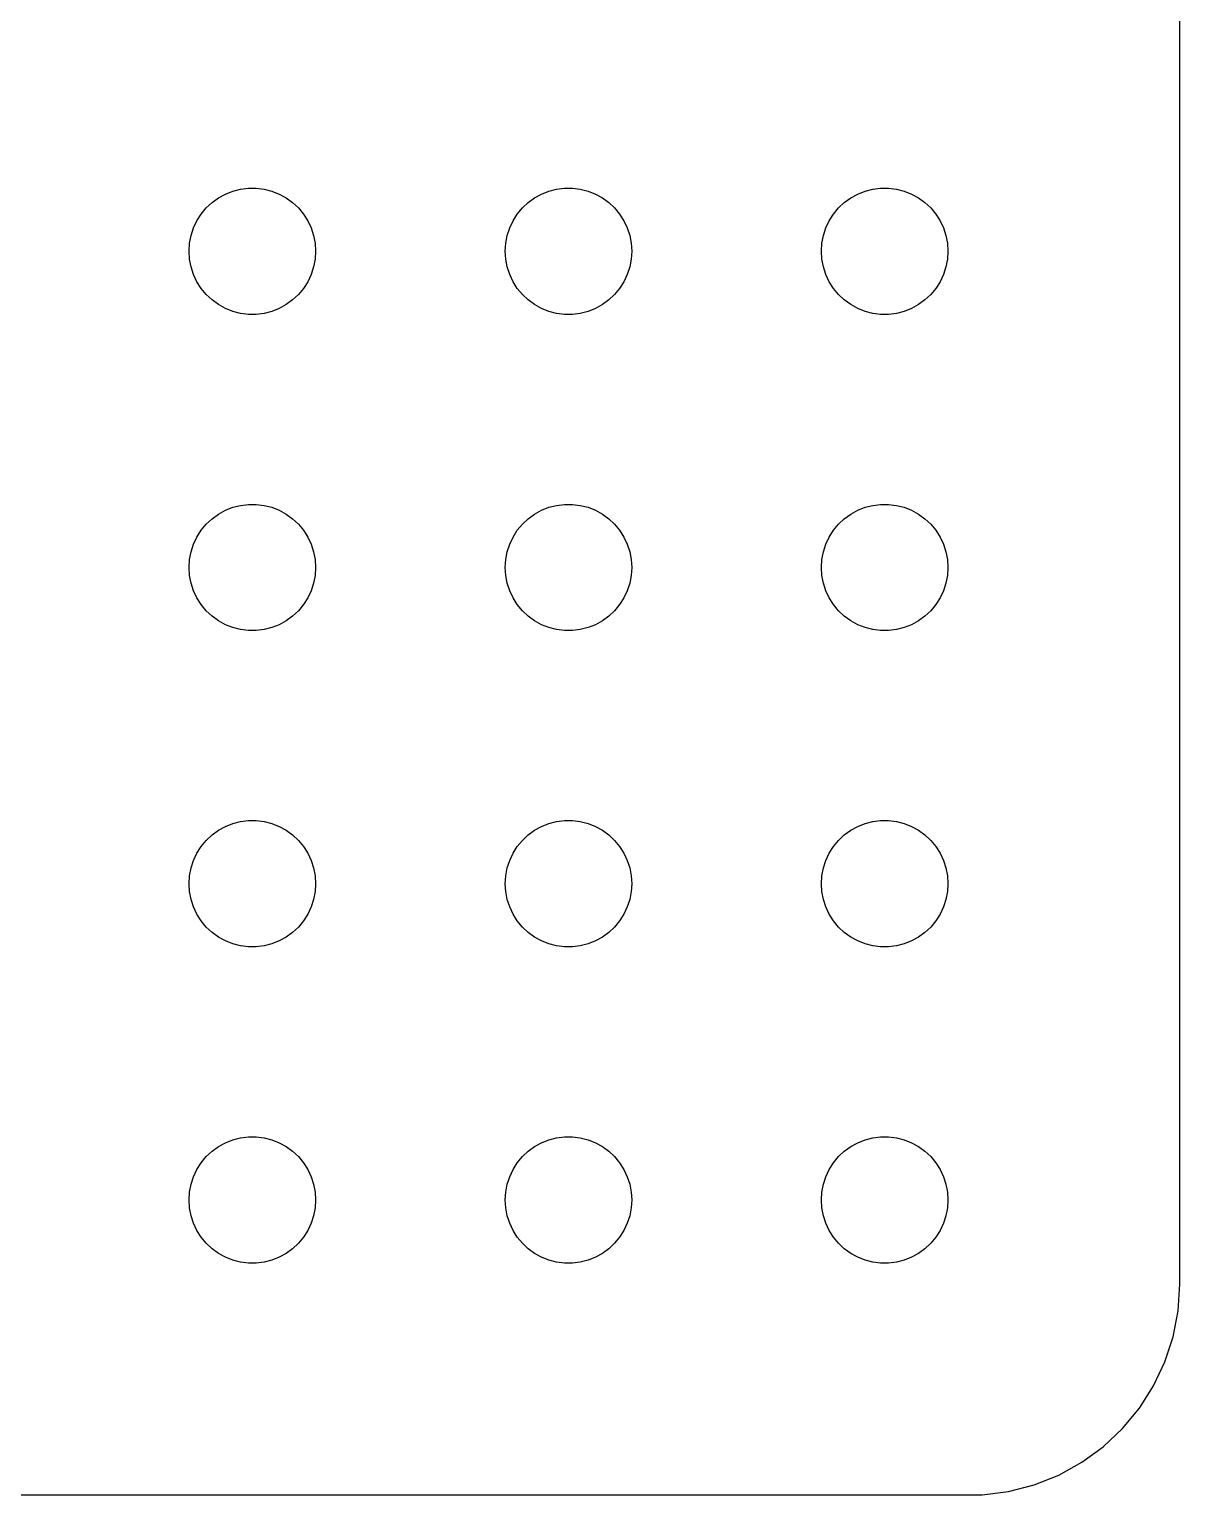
# Model space of a CAD drawing. Header units: metres. Extents: x -104 to 104, y -37 to 37.
# Drawn here: x 77.21 to 104.5, y -36.99 to -2.24 of the extents above; entities that cross this region are included whole.
import ezdxf

# ---------------------------------------------------------------- set-up
doc = ezdxf.new("R2010")
doc.units = ezdxf.units.M

msp = doc.modelspace()

# ---------------------------------------------------------------- linework, layer by layer
for p, q in [((104.5, -32), (104.5, 32)), ((81.5439, -6.34422), (81.6963, -6.23351)), ((81.6963, -6.23351), (81.8613, -6.14275)), ((81.8613, -6.14275), (82.0365, -6.07341)), ((82.0365, -6.07341), (82.2189, -6.02657)), ((82.2189, -6.02657), (82.4058, -6.00294)), ((82.4058, -6.00294), (82.5942, -6.00294)), ((82.5942, -6.00294), (82.7811, -6.02657)), ((82.7811, -6.02657), (82.9635, -6.07341)), ((82.9635, -6.07341), (83.1387, -6.14275)), ((83.1387, -6.14275), (83.3037, -6.23351)), ((83.3037, -6.23351), (83.4561, -6.34422)), ((89.0439, -6.34422), (89.1963, -6.23351)), ((89.1963, -6.23351), (89.3613, -6.14275)), ((89.3613, -6.14275), (89.5365, -6.07341)), ((89.5365, -6.07341), (89.7189, -6.02657)), ((89.7189, -6.02657), (89.9058, -6.00294)), ((89.9058, -6.00294), (90.0942, -6.00294)), ((90.0942, -6.00294), (90.2811, -6.02657)), ((90.2811, -6.02657), (90.4635, -6.07341)), ((90.4635, -6.07341), (90.6387, -6.14275)), ((90.6387, -6.14275), (90.8037, -6.23351)), ((90.8037, -6.23351), (90.9561, -6.34422)), ((96.5439, -6.34422), (96.6963, -6.23351)), ((96.6963, -6.23351), (96.8613, -6.14275)), ((96.8613, -6.14275), (97.0365, -6.07341)), ((97.0365, -6.07341), (97.2189, -6.02657)), ((97.2189, -6.02657), (97.4058, -6.00294)), ((97.4058, -6.00294), (97.5942, -6.00294)), ((97.5942, -6.00294), (97.7811, -6.02657)), ((97.7811, -6.02657), (97.9635, -6.07341)), ((97.9635, -6.07341), (98.1387, -6.14275)), ((98.1387, -6.14275), (98.3037, -6.23351)), ((98.3037, -6.23351), (98.4561, -6.34422)), ((81.2865, -6.61832), (81.4065, -6.47318)), ((81.4065, -6.47318), (81.5439, -6.34422)), ((83.4561, -6.34422), (83.5934, -6.47318)), ((83.5934, -6.47318), (83.7135, -6.61832)), ((88.7865, -6.61832), (88.9065, -6.47318)), ((88.9065, -6.47318), (89.0439, -6.34422)), ((90.9561, -6.34422), (91.0934, -6.47318)), ((91.0934, -6.47318), (91.2135, -6.61832)), ((96.2865, -6.61832), (96.4065, -6.47318)), ((96.4065, -6.47318), (96.5439, -6.34422)), ((98.4561, -6.34422), (98.5934, -6.47318)), ((98.5934, -6.47318), (98.7135, -6.61832)), ((81.0471, -7.12695), (81.1053, -6.9478)), ((81.1053, -6.9478), (81.1855, -6.77736)), ((81.1855, -6.77736), (81.2865, -6.61832)), ((83.7135, -6.61832), (83.8145, -6.77736)), ((83.8145, -6.77736), (83.8947, -6.9478)), ((83.8947, -6.9478), (83.9529, -7.12695)), ((88.5471, -7.12695), (88.6053, -6.9478)), ((88.6053, -6.9478), (88.6855, -6.77736)), ((88.6855, -6.77736), (88.7865, -6.61832)), ((91.2135, -6.61832), (91.3145, -6.77736)), ((91.3145, -6.77736), (91.3947, -6.9478)), ((91.3947, -6.9478), (91.4529, -7.12695)), ((96.0471, -7.12695), (96.1053, -6.9478)), ((96.1053, -6.9478), (96.1855, -6.77736)), ((96.1855, -6.77736), (96.2865, -6.61832)), ((98.7135, -6.61832), (98.8145, -6.77736)), ((98.8145, -6.77736), (98.8947, -6.9478)), ((98.8947, -6.9478), (98.9529, -7.12695)), ((81.0118, -7.312), (81.0471, -7.12695)), ((83.9529, -7.12695), (83.9882, -7.312)), ((88.5118, -7.312), (88.5471, -7.12695)), ((91.4529, -7.12695), (91.4882, -7.312)), ((96.0118, -7.312), (96.0471, -7.12695)), ((98.9529, -7.12695), (98.9882, -7.312)), ((81, -7.5), (81.0118, -7.312)), ((81.0118, -7.68799), (81, -7.5)), ((83.9882, -7.312), (84, -7.5)), ((84, -7.5), (83.9882, -7.68799)), ((88.5, -7.5), (88.5118, -7.312)), ((88.5118, -7.68799), (88.5, -7.5)), ((91.4882, -7.312), (91.5, -7.5)), ((91.5, -7.5), (91.4882, -7.68799)), ((96, -7.5), (96.0118, -7.312)), ((96.0118, -7.68799), (96, -7.5)), ((98.9882, -7.312), (99, -7.5)), ((99, -7.5), (98.9882, -7.68799)), ((81.0471, -7.87303), (81.0118, -7.68799)), ((81.1053, -8.05219), (81.0471, -7.87303)), ((83.9529, -7.87303), (83.8947, -8.05219)), ((83.9882, -7.68799), (83.9529, -7.87303)), ((88.5471, -7.87303), (88.5118, -7.68799)), ((88.6053, -8.05219), (88.5471, -7.87303)), ((91.4529, -7.87303), (91.3947, -8.05219)), ((91.4882, -7.68799), (91.4529, -7.87303)), ((96.0471, -7.87303), (96.0118, -7.68799)), ((96.1053, -8.05219), (96.0471, -7.87303)), ((98.9529, -7.87303), (98.8947, -8.05219)), ((98.9882, -7.68799), (98.9529, -7.87303)), ((81.1855, -8.22263), (81.1053, -8.05219)), ((81.2865, -8.38167), (81.1855, -8.22263)), ((83.8145, -8.22263), (83.7135, -8.38167)), ((83.8947, -8.05219), (83.8145, -8.22263)), ((88.6855, -8.22263), (88.6053, -8.05219)), ((88.7865, -8.38167), (88.6855, -8.22263)), ((91.3145, -8.22263), (91.2135, -8.38167)), ((91.3947, -8.05219), (91.3145, -8.22263)), ((96.1855, -8.22263), (96.1053, -8.05219)), ((96.2865, -8.38167), (96.1855, -8.22263)), ((98.8145, -8.22263), (98.7135, -8.38167)), ((98.8947, -8.05219), (98.8145, -8.22263)), ((81.4065, -8.52681), (81.2865, -8.38167)), ((81.5439, -8.65576), (81.4065, -8.52681)), ((81.6963, -8.76648), (81.5439, -8.65576)), ((83.4561, -8.65576), (83.3037, -8.76648)), ((83.5934, -8.52681), (83.4561, -8.65576)), ((83.7135, -8.38167), (83.5934, -8.52681)), ((88.9065, -8.52681), (88.7865, -8.38167)), ((89.0439, -8.65576), (88.9065, -8.52681)), ((89.1963, -8.76648), (89.0439, -8.65576)), ((90.9561, -8.65576), (90.8037, -8.76648)), ((91.0934, -8.52681), (90.9561, -8.65576)), ((91.2135, -8.38167), (91.0934, -8.52681)), ((96.4065, -8.52681), (96.2865, -8.38167)), ((96.5439, -8.65576), (96.4065, -8.52681)), ((96.6963, -8.76648), (96.5439, -8.65576)), ((98.4561, -8.65576), (98.3037, -8.76648)), ((98.5934, -8.52681), (98.4561, -8.65576)), ((98.7135, -8.38167), (98.5934, -8.52681)), ((81.8613, -8.85724), (81.6963, -8.76648)), ((82.0365, -8.92657), (81.8613, -8.85724)), ((82.2189, -8.97342), (82.0365, -8.92657)), ((82.4058, -8.99704), (82.2189, -8.97342)), ((82.5942, -8.99704), (82.4058, -8.99704)), ((82.7811, -8.97342), (82.5942, -8.99704)), ((82.9635, -8.92657), (82.7811, -8.97342)), ((83.1387, -8.85724), (82.9635, -8.92657)), ((83.3037, -8.76648), (83.1387, -8.85724)), ((89.3613, -8.85724), (89.1963, -8.76648)), ((89.5365, -8.92657), (89.3613, -8.85724)), ((89.7189, -8.97342), (89.5365, -8.92657)), ((89.9058, -8.99704), (89.7189, -8.97342)), ((90.0942, -8.99704), (89.9058, -8.99704)), ((90.2811, -8.97342), (90.0942, -8.99704)), ((90.4635, -8.92657), (90.2811, -8.97342)), ((90.6387, -8.85724), (90.4635, -8.92657)), ((90.8037, -8.76648), (90.6387, -8.85724)), ((96.8613, -8.85724), (96.6963, -8.76648)), ((97.0365, -8.92657), (96.8613, -8.85724)), ((97.2189, -8.97342), (97.0365, -8.92657)), ((97.4058, -8.99704), (97.2189, -8.97342)), ((97.5942, -8.99704), (97.4058, -8.99704)), ((97.7811, -8.97342), (97.5942, -8.99704)), ((97.9635, -8.92657), (97.7811, -8.97342)), ((98.1387, -8.85724), (97.9635, -8.92657)), ((98.3037, -8.76648), (98.1387, -8.85724)), ((82.0365, -13.5734), (82.2189, -13.5266)), ((82.2189, -13.5266), (82.4058, -13.5029)), ((82.4058, -13.5029), (82.5942, -13.5029)), ((82.5942, -13.5029), (82.7811, -13.5266)), ((82.7811, -13.5266), (82.9635, -13.5734)), ((89.5365, -13.5734), (89.7189, -13.5266)), ((89.7189, -13.5266), (89.9058, -13.5029)), ((89.9058, -13.5029), (90.0942, -13.5029)), ((90.0942, -13.5029), (90.2811, -13.5266)), ((90.2811, -13.5266), (90.4635, -13.5734)), ((97.0365, -13.5734), (97.2189, -13.5266)), ((97.2189, -13.5266), (97.4058, -13.5029)), ((97.4058, -13.5029), (97.5942, -13.5029)), ((97.5942, -13.5029), (97.7811, -13.5266)), ((97.7811, -13.5266), (97.9635, -13.5734)), ((81.4065, -13.9732), (81.5439, -13.8442)), ((81.5439, -13.8442), (81.6963, -13.7335)), ((81.6963, -13.7335), (81.8613, -13.6427)), ((81.8613, -13.6427), (82.0365, -13.5734)), ((82.9635, -13.5734), (83.1387, -13.6427)), ((83.1387, -13.6427), (83.3037, -13.7335)), ((83.3037, -13.7335), (83.4561, -13.8442)), ((83.4561, -13.8442), (83.5934, -13.9732)), ((88.9065, -13.9732), (89.0439, -13.8442)), ((89.0439, -13.8442), (89.1963, -13.7335)), ((89.1963, -13.7335), (89.3613, -13.6427)), ((89.3613, -13.6427), (89.5365, -13.5734)), ((90.4635, -13.5734), (90.6387, -13.6427)), ((90.6387, -13.6427), (90.8037, -13.7335)), ((90.8037, -13.7335), (90.9561, -13.8442)), ((90.9561, -13.8442), (91.0934, -13.9732)), ((96.4065, -13.9732), (96.5439, -13.8442)), ((96.5439, -13.8442), (96.6963, -13.7335)), ((96.6963, -13.7335), (96.8613, -13.6427)), ((96.8613, -13.6427), (97.0365, -13.5734)), ((97.9635, -13.5734), (98.1387, -13.6427)), ((98.1387, -13.6427), (98.3037, -13.7335)), ((98.3037, -13.7335), (98.4561, -13.8442)), ((98.4561, -13.8442), (98.5934, -13.9732)), ((81.1855, -14.2774), (81.2865, -14.1183)), ((81.2865, -14.1183), (81.4065, -13.9732)), ((83.5934, -13.9732), (83.7135, -14.1183)), ((83.7135, -14.1183), (83.8145, -14.2774)), ((88.6855, -14.2774), (88.7865, -14.1183)), ((88.7865, -14.1183), (88.9065, -13.9732)), ((91.0934, -13.9732), (91.2135, -14.1183)), ((91.2135, -14.1183), (91.3145, -14.2774)), ((96.1855, -14.2774), (96.2865, -14.1183)), ((96.2865, -14.1183), (96.4065, -13.9732)), ((98.5934, -13.9732), (98.7135, -14.1183)), ((98.7135, -14.1183), (98.8145, -14.2774)), ((81.0471, -14.627), (81.1053, -14.4478)), ((81.1053, -14.4478), (81.1855, -14.2774)), ((83.8145, -14.2774), (83.8947, -14.4478)), ((83.8947, -14.4478), (83.9529, -14.627)), ((88.5471, -14.627), (88.6053, -14.4478)), ((88.6053, -14.4478), (88.6855, -14.2774)), ((91.3145, -14.2774), (91.3947, -14.4478)), ((91.3947, -14.4478), (91.4529, -14.627)), ((96.0471, -14.627), (96.1053, -14.4478)), ((96.1053, -14.4478), (96.1855, -14.2774)), ((98.8145, -14.2774), (98.8947, -14.4478)), ((98.8947, -14.4478), (98.9529, -14.627)), ((81, -15), (81.0118, -14.812)), ((81.0118, -14.812), (81.0471, -14.627)), ((83.9529, -14.627), (83.9882, -14.812)), ((83.9882, -14.812), (84, -15)), ((88.5, -15), (88.5118, -14.812)), ((88.5118, -14.812), (88.5471, -14.627)), ((91.4529, -14.627), (91.4882, -14.812)), ((91.4882, -14.812), (91.5, -15)), ((96, -15), (96.0118, -14.812)), ((96.0118, -14.812), (96.0471, -14.627)), ((98.9529, -14.627), (98.9882, -14.812)), ((98.9882, -14.812), (99, -15)), ((81.0118, -15.188), (81, -15)), ((81.0471, -15.373), (81.0118, -15.188)), ((83.9882, -15.188), (83.9529, -15.373)), ((84, -15), (83.9882, -15.188)), ((88.5118, -15.188), (88.5, -15)), ((88.5471, -15.373), (88.5118, -15.188)), ((91.4882, -15.188), (91.4529, -15.373)), ((91.5, -15), (91.4882, -15.188)), ((96.0118, -15.188), (96, -15)), ((96.0471, -15.373), (96.0118, -15.188)), ((98.9882, -15.188), (98.9529, -15.373)), ((99, -15), (98.9882, -15.188)), ((81.1053, -15.5522), (81.0471, -15.373)), ((81.1855, -15.7226), (81.1053, -15.5522)), ((83.8947, -15.5522), (83.8145, -15.7226)), ((83.9529, -15.373), (83.8947, -15.5522)), ((88.6053, -15.5522), (88.5471, -15.373)), ((88.6855, -15.7226), (88.6053, -15.5522)), ((91.3947, -15.5522), (91.3145, -15.7226)), ((91.4529, -15.373), (91.3947, -15.5522)), ((96.1053, -15.5522), (96.0471, -15.373)), ((96.1855, -15.7226), (96.1053, -15.5522)), ((98.8947, -15.5522), (98.8145, -15.7226)), ((98.9529, -15.373), (98.8947, -15.5522)), ((81.2865, -15.8817), (81.1855, -15.7226)), ((81.4065, -16.0268), (81.2865, -15.8817)), ((83.7135, -15.8817), (83.5934, -16.0268)), ((83.8145, -15.7226), (83.7135, -15.8817)), ((88.7865, -15.8817), (88.6855, -15.7226)), ((88.9065, -16.0268), (88.7865, -15.8817)), ((91.2135, -15.8817), (91.0934, -16.0268)), ((91.3145, -15.7226), (91.2135, -15.8817)), ((96.2865, -15.8817), (96.1855, -15.7226)), ((96.4065, -16.0268), (96.2865, -15.8817)), ((98.7135, -15.8817), (98.5934, -16.0268)), ((98.8145, -15.7226), (98.7135, -15.8817)), ((81.5439, -16.1558), (81.4065, -16.0268)), ((81.6963, -16.2665), (81.5439, -16.1558)), ((81.8613, -16.3572), (81.6963, -16.2665)), ((83.3037, -16.2665), (83.1387, -16.3572)), ((83.4561, -16.1558), (83.3037, -16.2665)), ((83.5934, -16.0268), (83.4561, -16.1558)), ((89.0439, -16.1558), (88.9065, -16.0268)), ((89.1963, -16.2665), (89.0439, -16.1558)), ((89.3613, -16.3572), (89.1963, -16.2665)), ((90.8037, -16.2665), (90.6387, -16.3572)), ((90.9561, -16.1558), (90.8037, -16.2665)), ((91.0934, -16.0268), (90.9561, -16.1558)), ((96.5439, -16.1558), (96.4065, -16.0268)), ((96.6963, -16.2665), (96.5439, -16.1558)), ((96.8613, -16.3572), (96.6963, -16.2665)), ((98.3037, -16.2665), (98.1387, -16.3572)), ((98.4561, -16.1558), (98.3037, -16.2665)), ((98.5934, -16.0268), (98.4561, -16.1558)), ((82.0365, -16.4266), (81.8613, -16.3572)), ((82.2189, -16.4734), (82.0365, -16.4266)), ((82.4058, -16.497), (82.2189, -16.4734)), ((82.5942, -16.497), (82.4058, -16.497)), ((82.7811, -16.4734), (82.5942, -16.497)), ((82.9635, -16.4266), (82.7811, -16.4734)), ((83.1387, -16.3572), (82.9635, -16.4266)), ((89.5365, -16.4266), (89.3613, -16.3572)), ((89.7189, -16.4734), (89.5365, -16.4266)), ((89.9058, -16.497), (89.7189, -16.4734)), ((90.0942, -16.497), (89.9058, -16.497)), ((90.2811, -16.4734), (90.0942, -16.497)), ((90.4635, -16.4266), (90.2811, -16.4734)), ((90.6387, -16.3572), (90.4635, -16.4266)), ((97.0365, -16.4266), (96.8613, -16.3572)), ((97.2189, -16.4734), (97.0365, -16.4266)), ((97.4058, -16.497), (97.2189, -16.4734)), ((97.5942, -16.497), (97.4058, -16.497)), ((97.7811, -16.4734), (97.5942, -16.497)), ((97.9635, -16.4266), (97.7811, -16.4734)), ((98.1387, -16.3572), (97.9635, -16.4266)), ((81.6963, -21.2335), (81.8613, -21.1427)), ((81.8613, -21.1427), (82.0365, -21.0734)), ((82.0365, -21.0734), (82.2189, -21.0266)), ((82.2189, -21.0266), (82.4058, -21.003)), ((82.4058, -21.003), (82.5942, -21.003)), ((82.5942, -21.003), (82.7811, -21.0266)), ((82.7811, -21.0266), (82.9635, -21.0734)), ((82.9635, -21.0734), (83.1387, -21.1427)), ((83.1387, -21.1427), (83.3037, -21.2335)), ((89.1963, -21.2335), (89.3613, -21.1427)), ((89.3613, -21.1427), (89.5365, -21.0734)), ((89.5365, -21.0734), (89.7189, -21.0266)), ((89.7189, -21.0266), (89.9058, -21.003)), ((89.9058, -21.003), (90.0942, -21.003)), ((90.0942, -21.003), (90.2811, -21.0266)), ((90.2811, -21.0266), (90.4635, -21.0734)), ((90.4635, -21.0734), (90.6387, -21.1427)), ((90.6387, -21.1427), (90.8037, -21.2335)), ((96.6963, -21.2335), (96.8613, -21.1427)), ((96.8613, -21.1427), (97.0365, -21.0734)), ((97.0365, -21.0734), (97.2189, -21.0266)), ((97.2189, -21.0266), (97.4058, -21.003)), ((97.4058, -21.003), (97.5942, -21.003)), ((97.5942, -21.003), (97.7811, -21.0266)), ((97.7811, -21.0266), (97.9635, -21.0734)), ((97.9635, -21.0734), (98.1387, -21.1427)), ((98.1387, -21.1427), (98.3037, -21.2335)), ((81.2865, -21.6183), (81.4065, -21.4732)), ((81.4065, -21.4732), (81.5439, -21.3442)), ((81.5439, -21.3442), (81.6963, -21.2335)), ((83.3037, -21.2335), (83.4561, -21.3442)), ((83.4561, -21.3442), (83.5934, -21.4732)), ((83.5934, -21.4732), (83.7135, -21.6183)), ((88.7865, -21.6183), (88.9065, -21.4732)), ((88.9065, -21.4732), (89.0439, -21.3442)), ((89.0439, -21.3442), (89.1963, -21.2335)), ((90.8037, -21.2335), (90.9561, -21.3442)), ((90.9561, -21.3442), (91.0934, -21.4732)), ((91.0934, -21.4732), (91.2135, -21.6183)), ((96.2865, -21.6183), (96.4065, -21.4732)), ((96.4065, -21.4732), (96.5439, -21.3442)), ((96.5439, -21.3442), (96.6963, -21.2335)), ((98.3037, -21.2335), (98.4561, -21.3442)), ((98.4561, -21.3442), (98.5934, -21.4732)), ((98.5934, -21.4732), (98.7135, -21.6183)), ((81.1053, -21.9478), (81.1855, -21.7774)), ((81.1855, -21.7774), (81.2865, -21.6183)), ((83.7135, -21.6183), (83.8145, -21.7774)), ((83.8145, -21.7774), (83.8947, -21.9478)), ((88.6053, -21.9478), (88.6855, -21.7774)), ((88.6855, -21.7774), (88.7865, -21.6183)), ((91.2135, -21.6183), (91.3145, -21.7774)), ((91.3145, -21.7774), (91.3947, -21.9478)), ((96.1053, -21.9478), (96.1855, -21.7774)), ((96.1855, -21.7774), (96.2865, -21.6183)), ((98.7135, -21.6183), (98.8145, -21.7774)), ((98.8145, -21.7774), (98.8947, -21.9478)), ((81.0118, -22.312), (81.0471, -22.127)), ((81.0471, -22.127), (81.1053, -21.9478)), ((83.8947, -21.9478), (83.9529, -22.127)), ((83.9529, -22.127), (83.9882, -22.312)), ((88.5118, -22.312), (88.5471, -22.127)), ((88.5471, -22.127), (88.6053, -21.9478)), ((91.3947, -21.9478), (91.4529, -22.127)), ((91.4529, -22.127), (91.4882, -22.312)), ((96.0118, -22.312), (96.0471, -22.127)), ((96.0471, -22.127), (96.1053, -21.9478)), ((98.8947, -21.9478), (98.9529, -22.127)), ((98.9529, -22.127), (98.9882, -22.312)), ((81, -22.5), (81.0118, -22.312)), ((81.0118, -22.688), (81, -22.5)), ((83.9882, -22.312), (84, -22.5)), ((84, -22.5), (83.9882, -22.688)), ((88.5, -22.5), (88.5118, -22.312)), ((88.5118, -22.688), (88.5, -22.5)), ((91.4882, -22.312), (91.5, -22.5)), ((91.5, -22.5), (91.4882, -22.688)), ((96, -22.5), (96.0118, -22.312)), ((96.0118, -22.688), (96, -22.5)), ((98.9882, -22.312), (99, -22.5)), ((99, -22.5), (98.9882, -22.688)), ((81.0471, -22.873), (81.0118, -22.688)), ((81.1053, -23.0522), (81.0471, -22.873)), ((83.9529, -22.873), (83.8947, -23.0522)), ((83.9882, -22.688), (83.9529, -22.873)), ((88.5471, -22.873), (88.5118, -22.688)), ((88.6053, -23.0522), (88.5471, -22.873)), ((91.4529, -22.873), (91.3947, -23.0522)), ((91.4882, -22.688), (91.4529, -22.873)), ((96.0471, -22.873), (96.0118, -22.688)), ((96.1053, -23.0522), (96.0471, -22.873)), ((98.9529, -22.873), (98.8947, -23.0522)), ((98.9882, -22.688), (98.9529, -22.873)), ((81.1855, -23.2226), (81.1053, -23.0522)), ((81.2865, -23.3817), (81.1855, -23.2226)), ((83.8145, -23.2226), (83.7135, -23.3817)), ((83.8947, -23.0522), (83.8145, -23.2226)), ((88.6855, -23.2226), (88.6053, -23.0522)), ((88.7865, -23.3817), (88.6855, -23.2226)), ((91.3145, -23.2226), (91.2135, -23.3817)), ((91.3947, -23.0522), (91.3145, -23.2226)), ((96.1855, -23.2226), (96.1053, -23.0522)), ((96.2865, -23.3817), (96.1855, -23.2226)), ((98.8145, -23.2226), (98.7135, -23.3817)), ((98.8947, -23.0522), (98.8145, -23.2226)), ((81.4065, -23.5268), (81.2865, -23.3817)), ((81.5439, -23.6558), (81.4065, -23.5268)), ((83.5934, -23.5268), (83.4561, -23.6558)), ((83.7135, -23.3817), (83.5934, -23.5268)), ((88.9065, -23.5268), (88.7865, -23.3817)), ((89.0439, -23.6558), (88.9065, -23.5268)), ((91.0934, -23.5268), (90.9561, -23.6558)), ((91.2135, -23.3817), (91.0934, -23.5268)), ((96.4065, -23.5268), (96.2865, -23.3817)), ((96.5439, -23.6558), (96.4065, -23.5268)), ((98.5934, -23.5268), (98.4561, -23.6558)), ((98.7135, -23.3817), (98.5934, -23.5268)), ((81.6963, -23.7665), (81.5439, -23.6558)), ((81.8613, -23.8572), (81.6963, -23.7665)), ((82.0365, -23.9266), (81.8613, -23.8572)), ((82.2189, -23.9734), (82.0365, -23.9266)), ((82.4058, -23.997), (82.2189, -23.9734)), ((82.7811, -23.9734), (82.5942, -23.997)), ((82.9635, -23.9266), (82.7811, -23.9734)), ((83.1387, -23.8572), (82.9635, -23.9266)), ((83.3037, -23.7665), (83.1387, -23.8572)), ((83.4561, -23.6558), (83.3037, -23.7665)), ((89.1963, -23.7665), (89.0439, -23.6558)), ((89.3613, -23.8572), (89.1963, -23.7665)), ((89.5365, -23.9266), (89.3613, -23.8572)), ((89.7189, -23.9734), (89.5365, -23.9266)), ((89.9058, -23.997), (89.7189, -23.9734)), ((90.2811, -23.9734), (90.0942, -23.997)), ((90.4635, -23.9266), (90.2811, -23.9734)), ((90.6387, -23.8572), (90.4635, -23.9266)), ((90.8037, -23.7665), (90.6387, -23.8572)), ((90.9561, -23.6558), (90.8037, -23.7665)), ((96.6963, -23.7665), (96.5439, -23.6558)), ((96.8613, -23.8572), (96.6963, -23.7665)), ((97.0365, -23.9266), (96.8613, -23.8572)), ((97.2189, -23.9734), (97.0365, -23.9266)), ((97.4058, -23.997), (97.2189, -23.9734)), ((97.7811, -23.9734), (97.5942, -23.997)), ((97.9635, -23.9266), (97.7811, -23.9734)), ((98.1387, -23.8572), (97.9635, -23.9266)), ((98.3037, -23.7665), (98.1387, -23.8572)), ((98.4561, -23.6558), (98.3037, -23.7665)), ((82.5942, -23.997), (82.4058, -23.997)), ((90.0942, -23.997), (89.9058, -23.997)), ((97.5942, -23.997), (97.4058, -23.997)), ((81.4065, -28.9732), (81.5439, -28.8442)), ((81.5439, -28.8442), (81.6963, -28.7335)), ((81.6963, -28.7335), (81.8613, -28.6427)), ((81.8613, -28.6427), (82.0365, -28.5734)), ((82.0365, -28.5734), (82.2189, -28.5266)), ((82.2189, -28.5266), (82.4058, -28.503)), ((82.4058, -28.503), (82.5942, -28.503)), ((82.5942, -28.503), (82.7811, -28.5266)), ((82.7811, -28.5266), (82.9635, -28.5734)), ((82.9635, -28.5734), (83.1387, -28.6427)), ((83.1387, -28.6427), (83.3037, -28.7335)), ((83.3037, -28.7335), (83.4561, -28.8442)), ((83.4561, -28.8442), (83.5934, -28.9732)), ((88.9065, -28.9732), (89.0439, -28.8442)), ((89.0439, -28.8442), (89.1963, -28.7335)), ((89.1963, -28.7335), (89.3613, -28.6427)), ((89.3613, -28.6427), (89.5365, -28.5734)), ((89.5365, -28.5734), (89.7189, -28.5266)), ((89.7189, -28.5266), (89.9058, -28.503)), ((89.9058, -28.503), (90.0942, -28.503)), ((90.0942, -28.503), (90.2811, -28.5266)), ((90.2811, -28.5266), (90.4635, -28.5734)), ((90.4635, -28.5734), (90.6387, -28.6427)), ((90.6387, -28.6427), (90.8037, -28.7335)), ((90.8037, -28.7335), (90.9561, -28.8442)), ((90.9561, -28.8442), (91.0934, -28.9732)), ((96.4065, -28.9732), (96.5439, -28.8442)), ((96.5439, -28.8442), (96.6963, -28.7335)), ((96.6963, -28.7335), (96.8613, -28.6427)), ((96.8613, -28.6427), (97.0365, -28.5734)), ((97.0365, -28.5734), (97.2189, -28.5266)), ((97.2189, -28.5266), (97.4058, -28.503)), ((97.4058, -28.503), (97.5942, -28.503)), ((97.5942, -28.503), (97.7811, -28.5266)), ((97.7811, -28.5266), (97.9635, -28.5734)), ((97.9635, -28.5734), (98.1387, -28.6427)), ((98.1387, -28.6427), (98.3037, -28.7335)), ((98.3037, -28.7335), (98.4561, -28.8442)), ((98.4561, -28.8442), (98.5934, -28.9732)), ((81.1855, -29.2774), (81.2865, -29.1183)), ((81.2865, -29.1183), (81.4065, -28.9732)), ((83.5934, -28.9732), (83.7135, -29.1183)), ((83.7135, -29.1183), (83.8145, -29.2774)), ((88.6855, -29.2774), (88.7865, -29.1183)), ((88.7865, -29.1183), (88.9065, -28.9732)), ((91.0934, -28.9732), (91.2135, -29.1183)), ((91.2135, -29.1183), (91.3145, -29.2774)), ((96.1855, -29.2774), (96.2865, -29.1183)), ((96.2865, -29.1183), (96.4065, -28.9732)), ((98.5934, -28.9732), (98.7135, -29.1183)), ((98.7135, -29.1183), (98.8145, -29.2774)), ((81.0471, -29.627), (81.1053, -29.4478)), ((81.1053, -29.4478), (81.1855, -29.2774)), ((83.8145, -29.2774), (83.8947, -29.4478)), ((83.8947, -29.4478), (83.9529, -29.627)), ((88.5471, -29.627), (88.6053, -29.4478)), ((88.6053, -29.4478), (88.6855, -29.2774)), ((91.3145, -29.2774), (91.3947, -29.4478)), ((91.3947, -29.4478), (91.4529, -29.627)), ((96.0471, -29.627), (96.1053, -29.4478)), ((96.1053, -29.4478), (96.1855, -29.2774)), ((98.8145, -29.2774), (98.8947, -29.4478)), ((98.8947, -29.4478), (98.9529, -29.627)), ((81, -30), (81.0118, -29.812)), ((81.0118, -29.812), (81.0471, -29.627)), ((83.9529, -29.627), (83.9882, -29.812)), ((83.9882, -29.812), (84, -30)), ((88.5, -30), (88.5118, -29.812)), ((88.5118, -29.812), (88.5471, -29.627)), ((91.4529, -29.627), (91.4882, -29.812)), ((91.4882, -29.812), (91.5, -30)), ((96, -30), (96.0118, -29.812)), ((96.0118, -29.812), (96.0471, -29.627)), ((98.9529, -29.627), (98.9882, -29.812)), ((98.9882, -29.812), (99, -30)), ((81.0118, -30.188), (81, -30)), ((81.0471, -30.373), (81.0118, -30.188)), ((83.9882, -30.188), (83.9529, -30.373)), ((84, -30), (83.9882, -30.188)), ((88.5118, -30.188), (88.5, -30)), ((88.5471, -30.373), (88.5118, -30.188)), ((91.4882, -30.188), (91.4529, -30.373)), ((91.5, -30), (91.4882, -30.188)), ((96.0118, -30.188), (96, -30)), ((96.0471, -30.373), (96.0118, -30.188)), ((98.9882, -30.188), (98.9529, -30.373)), ((99, -30), (98.9882, -30.188)), ((81.1053, -30.5522), (81.0471, -30.373)), ((81.1855, -30.7226), (81.1053, -30.5522)), ((83.8947, -30.5522), (83.8145, -30.7226)), ((83.9529, -30.373), (83.8947, -30.5522)), ((88.6053, -30.5522), (88.5471, -30.373)), ((88.6855, -30.7226), (88.6053, -30.5522)), ((91.3947, -30.5522), (91.3145, -30.7226)), ((91.4529, -30.373), (91.3947, -30.5522)), ((96.1053, -30.5522), (96.0471, -30.373)), ((96.1855, -30.7226), (96.1053, -30.5522)), ((98.8947, -30.5522), (98.8145, -30.7226)), ((98.9529, -30.373), (98.8947, -30.5522)), ((81.2865, -30.8817), (81.1855, -30.7226)), ((81.4065, -31.0268), (81.2865, -30.8817)), ((83.7135, -30.8817), (83.5934, -31.0268)), ((83.8145, -30.7226), (83.7135, -30.8817)), ((88.7865, -30.8817), (88.6855, -30.7226)), ((88.9065, -31.0268), (88.7865, -30.8817)), ((91.2135, -30.8817), (91.0934, -31.0268)), ((91.3145, -30.7226), (91.2135, -30.8817)), ((96.2865, -30.8817), (96.1855, -30.7226)), ((96.4065, -31.0268), (96.2865, -30.8817)), ((98.7135, -30.8817), (98.5934, -31.0268)), ((98.8145, -30.7226), (98.7135, -30.8817)), ((81.5439, -31.1558), (81.4065, -31.0268)), ((81.6963, -31.2665), (81.5439, -31.1558)), ((81.8613, -31.3572), (81.6963, -31.2665)), ((83.3037, -31.2665), (83.1387, -31.3572)), ((83.4561, -31.1558), (83.3037, -31.2665)), ((83.5934, -31.0268), (83.4561, -31.1558)), ((89.0439, -31.1558), (88.9065, -31.0268)), ((89.1963, -31.2665), (89.0439, -31.1558)), ((89.3613, -31.3572), (89.1963, -31.2665)), ((90.8037, -31.2665), (90.6387, -31.3572)), ((90.9561, -31.1558), (90.8037, -31.2665)), ((91.0934, -31.0268), (90.9561, -31.1558)), ((96.5439, -31.1558), (96.4065, -31.0268)), ((96.6963, -31.2665), (96.5439, -31.1558)), ((96.8613, -31.3572), (96.6963, -31.2665)), ((98.3037, -31.2665), (98.1387, -31.3572)), ((98.4561, -31.1558), (98.3037, -31.2665)), ((98.5934, -31.0268), (98.4561, -31.1558)), ((82.0365, -31.4266), (81.8613, -31.3572)), ((82.2189, -31.4734), (82.0365, -31.4266)), ((82.4058, -31.497), (82.2189, -31.4734)), ((82.5942, -31.497), (82.4058, -31.497)), ((82.7811, -31.4734), (82.5942, -31.497)), ((82.9635, -31.4266), (82.7811, -31.4734)), ((83.1387, -31.3572), (82.9635, -31.4266)), ((89.5365, -31.4266), (89.3613, -31.3572)), ((89.7189, -31.4734), (89.5365, -31.4266)), ((89.9058, -31.497), (89.7189, -31.4734)), ((90.0942, -31.497), (89.9058, -31.497)), ((90.2811, -31.4734), (90.0942, -31.497)), ((90.4635, -31.4266), (90.2811, -31.4734)), ((90.6387, -31.3572), (90.4635, -31.4266)), ((97.0365, -31.4266), (96.8613, -31.3572)), ((97.2189, -31.4734), (97.0365, -31.4266)), ((97.4058, -31.497), (97.2189, -31.4734)), ((97.5942, -31.497), (97.4058, -31.497)), ((97.7811, -31.4734), (97.5942, -31.497)), ((97.9635, -31.4266), (97.7811, -31.4734)), ((98.1387, -31.3572), (97.9635, -31.4266)), ((104.461, -32.6267), (104.5, -32)), ((104.343, -33.2434), (104.461, -32.6267)), ((104.149, -33.8406), (104.343, -33.2434)), ((103.882, -34.4088), (104.149, -33.8406)), ((103.545, -34.9389), (103.882, -34.4088)), ((103.145, -35.4227), (103.545, -34.9389)), ((102.687, -35.8526), (103.145, -35.4227)), ((102.179, -36.2216), (102.687, -35.8526)), ((101.629, -36.5241), (102.179, -36.2216)), ((100.437, -36.9114), (101.045, -36.7553)), ((101.045, -36.7553), (101.629, -36.5241)), ((-99.8139, -36.9901), (99.8139, -36.9901)), ((99.8139, -36.9901), (100.437, -36.9114))]:
    msp.add_line(p, q)

doc.saveas('drawing.dxf')
